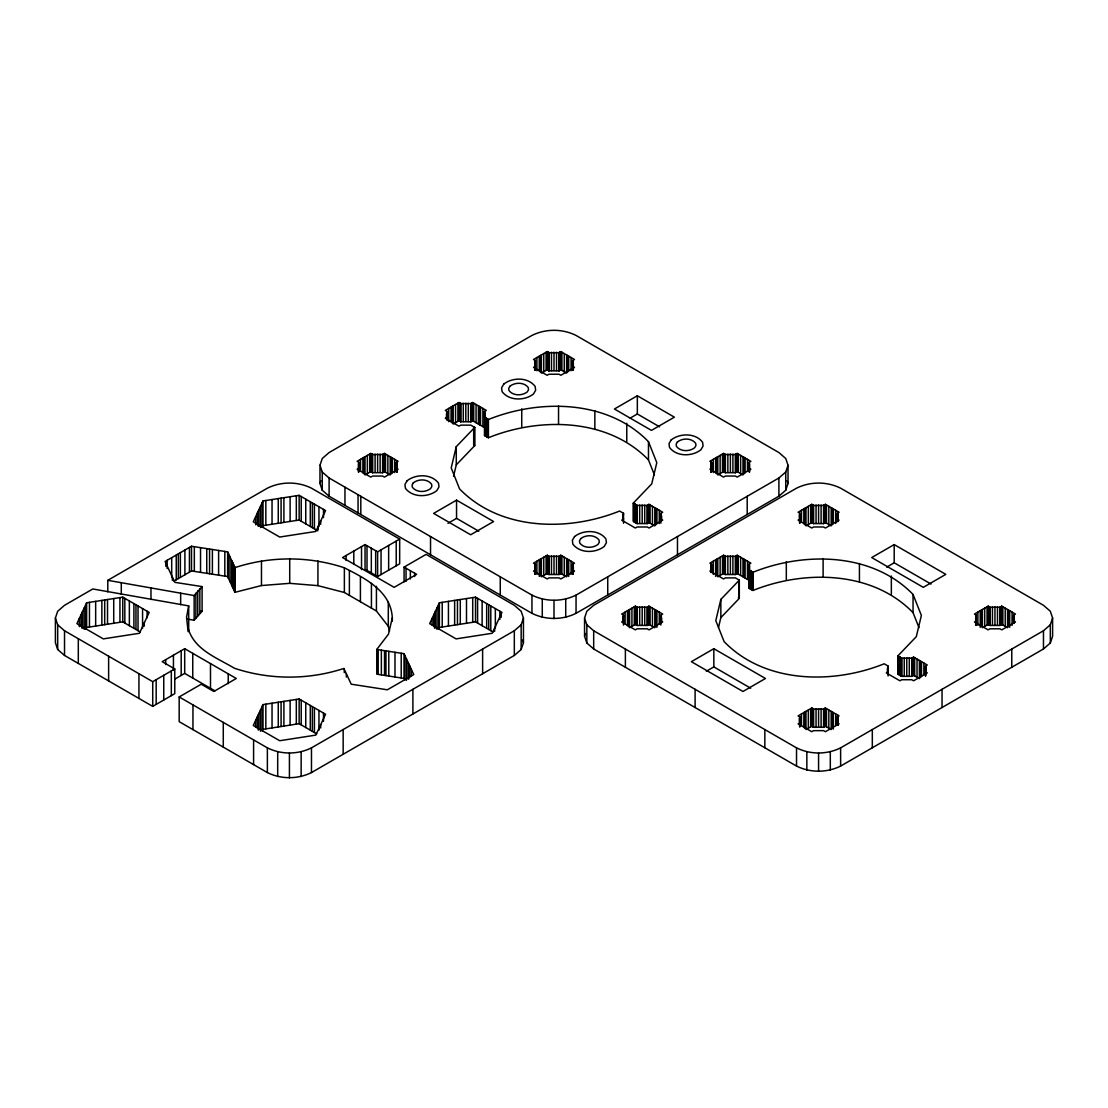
<?xml version="1.0" encoding="UTF-8"?>
<svg xmlns="http://www.w3.org/2000/svg" width="1108" height="1108" viewBox="0 0 1108 1108"><rect width="100%" height="100%" fill="white"/><g stroke="black" fill="none" stroke-linecap="round" stroke-linejoin="round"><path stroke-width="1.5" d="M358.937 462.382L358.937 468.158L357.108 469.224L370.778 477.105L372.607 476.052L382.62 476.052L384.448 477.105L398.118 469.224L396.29 468.158L396.29 462.382L398.118 461.33L384.448 453.435L382.62 454.488L372.607 454.488L370.778 453.435L357.108 461.33L358.937 462.382L358.937 471.468M446.482 417.661L447.133 411.47L445.305 410.403L458.975 402.523L460.803 403.575L470.817 403.575L472.645 402.523L486.315 410.403L484.487 411.47L484.487 435.458L488.406 437.715C539.831 417.01 607.793 417.896 648.471 459.903L654.413 474.875M484.487 411.47L484.487 417.245L488.406 419.503C539.831 398.797 607.793 399.697 648.471 441.69L656.795 462.659L651.726 483.891L633.277 503.143L633.277 521.356L637.183 523.613L647.197 523.613L649.025 522.561L654.8 525.885L654.8 507.686M534.665 370.058L535.33 360.543L533.502 359.491L547.172 351.596L549 352.663L559 352.663L560.828 351.596L574.498 359.491L572.67 360.543L572.67 369.643M534.665 573.722L535.33 564.221L533.502 563.169L547.172 555.274L549 556.327L559 556.327L560.828 555.274L574.498 563.169L572.67 564.221L572.67 574.152M572.67 360.543L572.67 366.332L574.498 367.385L560.828 375.28L559 374.213L549 374.213L547.172 375.28L533.502 367.385L535.33 366.332L534.665 363.438M572.67 564.221L572.67 569.997L574.498 571.049L560.828 578.944L559 577.891L549 577.891L547.172 578.944L533.502 571.049L535.33 569.997L534.665 567.102M622.862 519.5L623.513 513.295L619.607 511.037C568.182 531.757 500.207 530.857 459.529 488.863L451.219 467.895L456.274 446.649L474.736 427.397L470.817 425.14L460.803 425.14L458.975 426.192L445.305 418.298L447.133 417.245L446.482 414.35M622.862 621.339L623.513 615.134L621.685 614.081L635.355 606.187L637.183 607.239L647.197 607.239L649.025 606.187L662.695 614.081L660.867 615.134L660.867 625.064M633.277 503.143L637.183 505.414L647.197 505.414L649.025 504.348L662.695 512.242L660.867 513.295L660.867 519.084L662.695 520.137L649.025 528.031L647.197 526.979L637.183 526.979L635.355 528.031L621.685 520.137L623.513 519.084L622.862 516.189M660.867 615.134L660.867 620.909L662.695 621.976L649.025 629.87L647.197 628.804L637.183 628.804L635.355 629.87L621.685 621.976L623.513 620.909L622.862 618.029M711.71 462.382L711.71 468.158L709.882 469.224L723.552 477.105L725.38 476.052L735.393 476.052L737.222 477.105L750.892 469.224L749.063 468.158L749.063 462.382L750.892 461.33L737.222 453.435L735.393 454.488L725.38 454.488L723.552 453.435L709.882 461.33L711.71 462.382L711.71 471.468M918.989 627.627L913.047 612.655C872.37 570.662 804.408 569.761 752.983 590.467L749.063 588.209L749.063 564.221L750.892 563.169L737.222 555.274L735.393 556.327L725.38 556.327L723.552 555.274L709.882 563.169L711.71 564.221L711.71 569.997L709.882 571.049L723.552 578.944L725.38 577.891L735.393 577.891L739.313 580.149L739.313 598.362L720.851 617.613L718.524 627.419M799.907 513.295L799.907 519.084L798.079 520.137L811.749 528.031L813.577 526.979L823.576 526.979L825.418 528.031L839.088 520.137L837.246 519.084L837.246 513.295L839.088 512.242L825.418 504.348L823.576 505.414L813.577 505.414L811.749 504.348L798.079 512.242L799.907 513.295L799.907 523.225M799.907 716.973L799.907 722.748L798.079 723.801L811.749 731.695L813.577 730.643L823.576 730.643L825.418 731.695L839.088 723.801L837.246 722.748L837.246 716.973L839.088 715.92L825.418 708.026L823.576 709.078L813.577 709.078L811.749 708.026L798.079 715.92L799.907 716.973L799.907 726.903M887.439 672.251L888.09 666.046L884.184 663.789C832.759 684.509 764.783 683.608 724.106 641.615L715.796 620.646L720.851 599.4L739.313 580.149M749.063 564.221L749.063 569.997L752.983 572.254C804.408 551.549 872.37 552.449 913.047 594.442L921.371 615.411L916.302 636.657L897.854 655.908L901.76 658.166L911.773 658.166L913.601 657.099L927.271 664.994L925.443 666.046L925.443 671.836L927.271 672.888L913.601 680.783L911.773 679.73L901.76 679.73L899.931 680.783L886.261 672.888L888.09 671.836L887.439 668.941M975.636 624.649L976.286 615.134L974.458 614.081L988.128 606.187L989.956 607.239L999.97 607.239L1001.798 606.187L1015.468 614.081L1013.64 615.134L1013.64 623.416M1013.64 615.134L1013.64 620.909L1015.468 621.976L1001.798 629.87L999.97 628.804L989.956 628.804L988.128 629.87L974.458 621.976L976.286 620.909L975.636 618.029M404.074 581.935L404.074 567.102L426.123 554.374L514.32 605.3L521.162 611.256L523.447 618.029L523.447 642.723L521.162 649.496L514.32 655.451L311.473 772.567C297.761 779.381 281.086 779.381 267.374 772.567L179.177 721.654L179.177 696.946L201.227 684.218L213.802 691.475L236.281 678.484L184.69 648.706L162.197 661.684L174.773 668.941L174.773 693.65L152.724 706.378L64.527 655.451L57.685 649.496L55.4 642.723L55.4 618.029L57.685 611.256L64.527 605.3L92.809 588.971L188.692 605.896L186.546 617.156L188.125 631.726M389.504 631.158L388.299 626.269L376.429 611.007L344.366 592.489L317.927 585.647L289.714 583.334L261.474 585.55L234.979 592.309L234.979 567.615C270.324 556.008 309.063 556.05 344.366 567.795C365.252 578.514 390.944 591.076 392.315 617.862L388.465 634.164L376.762 649.454L376.762 674.163L404.018 678.401L404.78 680.021L404.78 655.327M453.546 476.301L456.274 464.861L456.274 446.649M319.977 465.277L322.262 458.504L329.104 452.549L531.951 335.433C545.662 328.619 562.338 328.619 576.049 335.433L778.896 452.549L785.738 458.504L788.023 465.277L788.023 483.476L785.738 490.248L778.896 496.204L576.049 613.32C562.338 620.134 545.662 620.134 531.951 613.32L329.104 496.204L322.262 490.248L319.977 483.476L319.977 465.277L322.262 472.05L322.262 490.248M319.977 483.476L320.891 480.775M521.162 649.496L521.162 624.801L523.447 618.029M584.553 618.029L586.838 611.256L593.68 605.3L796.527 488.185C810.239 481.371 826.914 481.371 840.626 488.185L1043.473 605.3L1050.315 611.256L1052.6 618.029L1052.6 636.227L1050.315 643.014L1043.473 648.969L840.626 766.071C826.914 772.885 810.239 772.885 796.527 766.071L593.68 648.969L586.838 643.014L584.553 636.227L584.553 618.029L586.838 624.801L586.838 643.014M584.553 636.227L585.467 633.527M785.738 490.248L785.738 472.05L788.023 465.277M1050.315 643.014L1050.315 624.801L1052.6 618.029M484.487 435.458L484.972 434.017M749.063 588.209L749.548 565.648M86.632 602.78L76.909 623.638L103.307 638.887L139.442 633.277L149.178 612.405L122.766 597.157L86.632 602.78L86.632 627.474L85.87 629.109L85.87 604.414M258.15 511.37L263.012 500.941L299.146 495.331L325.558 510.58L315.835 531.438L279.701 537.048L253.289 521.799L258.15 511.37L258.15 526.189M263.012 500.941L263.012 525.649L262.25 527.269L262.25 502.575M263.012 704.619L253.289 725.477L279.701 740.726L315.835 735.103L325.558 714.245L299.146 698.996L263.012 704.619L263.012 729.313L262.25 730.948L262.25 706.239M439.391 602.78L429.669 623.638L456.081 638.887L492.215 633.277L501.938 612.405L475.526 597.157L439.391 602.78L439.391 627.474L438.643 629.109L438.643 604.414M187.404 619.067L194.149 620.258L194.149 595.564L202.099 586.589L174.815 582.351L165.092 561.493L191.504 546.244L227.639 551.867L234.979 567.615M194.149 620.258L202.099 611.297L202.099 586.589M456.274 464.861L474.736 445.61L474.736 427.397M179.177 696.946L267.374 747.858C281.086 754.687 297.761 754.687 311.473 747.858L514.32 630.757L521.162 624.801M322.262 472.05L329.104 478.005L531.951 595.107C545.662 601.935 562.338 601.935 576.049 595.107L778.896 478.005L785.738 472.05M586.838 624.801L593.68 630.757L796.527 747.858C810.239 754.687 826.914 754.687 840.626 747.858L1043.473 630.757L1050.315 624.801M107.795 591.852L107.795 580.315L267.374 488.185C281.086 481.371 297.761 481.371 311.473 488.185L399.669 539.097L399.669 563.806L377.62 576.534L365.044 569.277L365.044 544.582L377.62 551.839L399.669 539.097M173.97 581.077L191.504 570.952L227.639 576.562L234.979 592.309M390.21 456.759L390.21 474.972L384.448 471.648L382.62 472.701L372.607 472.701L370.778 471.648L365.017 474.972L365.017 456.759M485.249 428.007L472.645 420.721L470.817 421.788L460.803 421.788L458.975 420.721L453.2 424.059L453.2 405.847M566.604 354.934L566.604 373.133L560.828 369.809L559 370.861L549 370.861L547.172 369.809L541.396 373.133L541.396 354.934M484.764 429.502L484.972 431.109M365.044 544.582L342.552 557.559L394.157 587.351L416.636 574.36L404.074 567.102M456.551 500.151L433.616 513.392L470.665 534.776L493.586 521.536L456.551 500.151L456.551 518.364L478.767 531.189M637.335 395.764L614.414 409.004L651.449 430.389L674.384 417.162L637.335 395.764L637.335 413.976L659.565 426.815M55.4 618.029L57.685 624.801L64.527 630.757L152.724 681.669L174.773 668.941M174.732 679.149L184.69 673.401L214.924 690.852M447.951 523.322L456.551 518.364M630.175 418.118L637.335 413.976M566.604 558.598L566.604 576.811L560.828 573.473L559 574.54L549 574.54L547.172 573.473L541.396 576.811L541.396 558.598M742.983 456.759L742.983 474.972L737.222 471.648L735.393 472.701L725.38 472.701L723.552 471.648L717.79 474.972L717.79 456.759M654.8 609.511L654.8 627.724L649.025 624.4L647.197 625.452L637.183 625.452L635.355 624.4L629.593 627.724L629.593 609.511M749.825 580.758L737.222 573.473L735.393 574.54L725.38 574.54L723.552 573.473L717.79 576.811L717.79 558.598M831.18 507.686L831.18 525.885L825.418 522.561L823.576 523.613L813.577 523.613L811.749 522.561L805.973 525.885L805.973 507.686M749.34 582.268L749.548 583.861M713.843 648.706L691.364 661.684L742.956 691.475L765.448 678.484L713.843 648.706L713.843 666.905L750.698 688.193M894.198 544.582L871.719 557.559L923.31 587.351L945.803 574.36L894.198 544.582L894.198 562.781L931.052 584.054M706.35 671.24L713.843 666.905M886.705 567.116L894.198 562.781M805.973 729.563L811.749 726.225L813.577 727.291L823.576 727.291L825.418 726.225L831.18 729.563L831.18 711.35M1007.56 609.511L1007.56 627.724L1001.798 624.4L999.97 625.452L989.956 625.452L988.128 624.4L982.367 627.724L982.367 609.511M897.854 655.908L897.854 674.107L901.76 676.365L911.773 676.365L913.601 675.312L919.377 678.636L919.377 660.437M263.012 525.649L299.146 520.026L317.816 530.815M86.632 627.474L122.766 621.865L140.3 631.989M439.391 627.474L475.526 621.865L493.074 631.989M263.012 729.313L299.146 723.704L316.68 733.828M200.659 611.076L202.099 611.297M376.762 649.454L404.018 653.692L413.755 674.564L387.343 689.799L351.208 684.19L343.868 668.443C308.509 680.049 269.784 680.007 234.467 668.263C216.988 657.778 194.537 649.994 188.125 628.43M107.795 580.315L194.149 595.564M474.736 445.61L473.684 445.001L473.684 426.802M738.26 597.752L739.313 598.362M787.109 480.775L788.023 483.476M522.533 640.022L523.447 642.723M1043.473 630.757L1043.473 648.969M1014.291 618.029L1014.291 622.987M1014.125 616.574L1014.125 623.195M1013.931 614.968L1013.931 623.25M1012.047 612.101L1012.047 625.355M1011.77 649.053L1011.77 667.265M1009.707 610.743L1009.707 627.308M1008.626 610.134L1008.626 626.685M1005.219 608.154L1005.219 626.366M1002.865 606.81L1002.865 625.009M1001.798 606.187L1001.798 624.4M1001.507 606.353L1001.507 624.566M1000.884 606.713L1000.884 624.926M1000.261 607.073L1000.261 625.286M999.97 607.239L999.97 625.452M997.477 606.962L997.477 625.161M994.956 606.865L994.956 625.078M992.449 606.962L992.449 625.161M989.956 607.239L989.956 625.452M989.666 607.073L989.666 625.286M989.042 606.713L989.042 624.926M988.419 606.353L988.419 624.566M988.128 606.187L988.128 624.4M987.062 606.81L987.062 625.009M984.707 608.154L984.707 626.366M981.3 610.134L981.3 626.685M980.22 610.743L980.22 627.308M977.879 612.101L977.879 625.355M976.286 615.134L976.286 625.064M975.996 614.968L975.996 624.898M975.802 616.574L975.802 624.843M942.049 689.314L942.049 707.513M926.108 668.941L926.108 672.251M925.942 667.487L925.942 672.459M925.734 665.894L925.734 675.825M925.443 666.046L925.443 675.991M923.864 663.027L923.864 674.606M921.51 661.67L921.51 676.559M920.443 661.047L920.443 677.597M917.022 659.08L917.022 677.279M914.668 657.723L914.668 675.935M913.601 657.099L913.601 675.312M913.324 657.266L913.324 675.478M913.047 594.442L913.047 612.655M912.687 657.64L912.687 675.838M912.064 658L912.064 676.199M911.773 658.166L911.773 676.365M909.294 657.875L909.294 676.088M906.773 657.778L906.773 675.991M904.253 657.875L904.253 676.088M901.76 658.166L901.76 676.365M901.483 658L901.483 676.199M900.846 657.64L900.846 675.838M900.222 657.266L900.222 675.478M899.931 657.099L899.931 675.312M899.613 656.919L899.613 675.118M898.893 656.504L898.893 674.717M898.173 656.088L898.173 674.301M891.344 576.021L891.344 594.234M888.09 666.046L888.09 675.991M887.605 667.487L887.605 672.459M872.315 729.563L872.315 747.775M859.434 563.487L859.434 581.7M840.626 747.858L840.626 766.071M838.174 512.769L838.174 521.051M838.174 716.447L838.174 724.715M838.008 511.633L838.008 521.563M838.008 715.297L838.008 725.228M837.745 514.735L837.745 521.356M837.745 718.4L837.745 725.034M837.537 513.129L837.537 521.411M837.537 716.807L837.537 725.075M837.246 513.295L837.246 521.577M837.246 716.973L837.246 725.241M835.667 510.276L835.667 523.516M835.667 713.94L835.667 725.532M833.313 508.918L833.313 523.807M833.313 712.582L833.313 729.133M832.246 508.295L832.246 524.846M832.246 711.973L832.246 728.524M830.308 751.82L830.308 770.032M828.826 506.328L828.826 524.527M828.826 709.993L828.826 728.205M826.485 504.971L826.485 523.17M826.485 708.635L826.485 726.848M825.418 504.348L825.418 522.561M825.418 708.026L825.418 726.225M825.128 504.514L825.128 522.727M825.128 708.192L825.128 726.391M824.504 504.874L824.504 523.087M824.504 708.552L824.504 726.765M823.867 505.248L823.867 523.447M823.867 708.912L823.867 727.125M823.576 505.414L823.576 523.613M823.576 709.078L823.576 727.291M823.119 558.681L823.119 576.894M821.097 505.123L821.097 523.336M821.097 708.801L821.097 727M818.577 505.026L818.577 523.239M818.577 708.704L818.577 726.903M818.577 753.135L818.577 771.348M816.056 505.123L816.056 523.336M816.056 708.801L816.056 727M813.577 505.414L813.577 523.613M813.577 709.078L813.577 727.291M813.286 505.248L813.286 523.447M813.286 708.912L813.286 727.125M812.663 504.874L812.663 523.087M812.663 708.552L812.663 726.765M812.025 504.514L812.025 522.727M812.025 708.192L812.025 726.391M811.749 504.348L811.749 522.561M811.749 708.026L811.749 726.225M810.668 504.971L810.668 523.17M810.668 708.635L810.668 726.848M808.328 506.328L808.328 524.527M808.328 709.993L808.328 728.205M806.846 751.82L806.846 770.032M805.973 711.35L805.973 727.901M804.907 508.295L804.907 524.846M804.907 711.973L804.907 728.524M803.84 508.918L803.84 523.807M803.84 712.582L803.84 727.485M801.486 510.276L801.486 521.854M801.486 713.94L801.486 725.532M799.616 513.129L799.616 523.073M799.616 716.807L799.616 726.737M799.408 514.735L799.408 518.045M799.408 718.4L799.408 721.71M796.527 747.858L796.527 766.071M786.32 561.604L786.32 579.816M778.896 478.005L778.896 496.204M764.839 729.563L764.839 747.775M752.983 572.254L752.983 590.467M752.651 572.074L752.651 590.273M751.93 571.659L751.93 589.871M751.21 571.243L751.21 589.456M750.892 571.049L750.892 589.262M750.601 570.883L750.601 589.096M749.977 570.523L749.977 588.736M749.548 463.823L749.548 472.091M749.34 462.216L749.34 472.146M749.34 564.055L749.34 588.376M749.063 462.382L749.063 471.468M747.471 459.349L747.471 470.942M747.471 561.188L747.471 579.401M747.194 496.301L747.194 514.514M745.116 457.992L745.116 472.894M745.116 559.831L745.116 578.044M744.05 457.382L744.05 473.933M744.05 559.221L744.05 577.42M742.983 558.598L742.983 576.811M740.643 455.402L740.643 473.615M740.643 557.241L740.643 575.454M738.981 579.969L738.981 598.168M738.288 454.045L738.288 472.257M738.288 555.884L738.288 574.096M737.222 453.435L737.222 471.648M737.222 555.274L737.222 573.473M736.931 453.601L736.931 471.814M736.931 555.44L736.931 573.639M736.308 453.961L736.308 472.174M736.308 555.801L736.308 573.999M735.67 454.322L735.67 472.534M735.67 556.161L735.67 574.373M735.393 454.488L735.393 472.701M735.393 556.327L735.393 574.54M732.9 454.211L732.9 472.41M732.9 556.036L732.9 574.249M730.38 454.114L730.38 472.327M730.38 555.953L730.38 574.152M727.859 454.211L727.859 472.41M727.859 556.036L727.859 574.249M725.38 454.488L725.38 472.701M725.38 556.327L725.38 574.54M725.089 454.322L725.089 472.534M725.089 556.161L725.089 574.373M724.466 453.961L724.466 472.174M724.466 555.801L724.466 573.999M723.843 453.601L723.843 471.814M723.843 555.44L723.843 573.639M723.552 453.435L723.552 471.648M723.552 555.274L723.552 573.473M722.485 454.045L722.485 472.257M722.485 555.884L722.485 574.096M720.851 599.4L720.851 617.613M720.131 455.402L720.131 473.615M720.131 557.241L720.131 575.454M716.71 457.382L716.71 473.933M716.71 559.221L716.71 575.772M715.643 457.992L715.643 472.894M715.643 559.831L715.643 576.382M713.303 459.349L713.303 472.59M713.303 561.188L713.303 574.429M711.71 564.221L711.71 572.49M711.419 462.216L711.419 472.146M711.419 564.055L711.419 572.324M711.225 463.823L711.225 472.091M711.225 565.648L711.225 572.268M710.948 460.706L711.059 471.897M710.948 562.545L710.948 572.476M710.796 461.856L710.796 472.008M710.796 563.695L710.796 571.963M695.104 689.314L695.104 707.513M677.473 536.563L677.473 554.762M661.518 516.189L661.518 519.5M661.518 618.029L661.518 621.339M661.365 514.735L661.365 519.707M661.365 616.574L661.365 621.533M660.867 513.295L660.867 523.225M659.274 510.276L659.274 523.516M659.274 612.101L659.274 623.693M656.933 508.918L656.933 523.807M656.933 610.743L656.933 627.308M655.867 508.295L655.867 524.846M655.867 610.134L655.867 626.685M652.446 506.328L652.446 524.527M652.446 608.154L652.446 626.366M650.091 504.971L650.091 523.17M650.091 606.81L650.091 625.009M649.025 504.348L649.025 522.561M649.025 606.187L649.025 624.4M648.748 504.514L648.748 522.727M648.748 606.353L648.748 624.566M648.471 441.69L648.471 459.903M648.111 504.874L648.111 523.087M648.111 606.713L648.111 624.926M647.487 505.248L647.487 523.447M647.487 607.073L647.487 625.286M647.197 505.414L647.197 523.613M647.197 607.239L647.197 625.452M644.717 505.123L644.717 523.336M644.717 606.962L644.717 625.161M642.197 505.026L642.197 523.239M642.197 606.865L642.197 625.078M639.676 505.123L639.676 523.336M639.676 606.962L639.676 625.161M637.183 505.414L637.183 523.613M637.183 607.239L637.183 625.452M636.906 505.248L636.906 523.447M636.906 607.073L636.906 625.286M636.269 504.874L636.269 523.087M636.269 606.713L636.269 624.926M635.646 504.514L635.646 522.727M635.646 606.353L635.646 624.566M635.355 504.348L635.355 522.561M635.355 606.187L635.355 624.4M635.036 504.168L635.036 522.367M634.316 503.752L634.316 521.965M634.288 606.81L634.288 625.009M633.596 503.337L633.596 521.549M631.934 608.154L631.934 626.366M628.527 610.134L628.527 626.685M627.46 610.743L627.46 625.646M626.768 423.27L626.768 441.483M625.383 649.053L625.383 667.265M625.106 612.101L625.106 623.693M623.513 513.295L623.513 523.225M623.513 615.134L623.513 625.064M623.028 514.735L623.028 519.707M623.028 616.574L623.028 621.533M607.738 576.811L607.738 595.024M594.844 410.736L594.844 428.948M593.68 630.757L593.68 648.969M576.049 595.107L576.049 613.32M573.335 363.438L573.335 370.058M573.335 567.102L573.335 573.722M573.168 361.984L573.168 370.266M573.168 565.648L573.168 573.93M572.961 360.377L572.961 370.321M572.961 564.055L572.961 573.986M571.091 357.524L571.091 370.764M571.091 561.188L571.091 574.429M568.736 356.167L568.736 371.055M568.736 559.831L568.736 576.382M567.67 355.543L567.67 372.094M567.67 559.221L567.67 575.772M565.731 599.068L565.731 617.281M564.249 353.577L564.249 371.776M564.249 557.241L564.249 575.454M561.908 352.219L561.908 370.418M561.908 555.884L561.908 574.096M560.828 351.596L560.828 369.809M560.828 555.274L560.828 573.473M560.551 351.762L560.551 369.975M560.551 555.44L560.551 573.639M559.914 352.122L559.914 370.335M559.914 555.801L559.914 573.999M559.291 352.496L559.291 370.695M559.291 556.161L559.291 574.373M559 352.663L559 370.861M559 556.327L559 574.54M558.543 405.93L558.543 424.142M556.521 352.372L556.521 370.584M556.521 556.036L556.521 574.249M554 352.275L554 370.488M554 555.953L554 574.152M554 600.384L554 618.596M551.479 352.372L551.479 370.584M551.479 556.036L551.479 574.249M549 352.663L549 370.861M549 556.327L549 574.54M548.709 352.496L548.709 370.695M548.709 556.161L548.709 574.373M548.086 352.122L548.086 370.335M548.086 555.801L548.086 573.999M547.449 351.762L547.449 369.975M547.449 555.44L547.449 573.639M547.172 351.596L547.172 369.809M547.172 555.274L547.172 573.473M546.092 352.219L546.092 370.418M546.092 555.884L546.092 574.096M543.751 353.577L543.751 371.776M543.751 557.241L543.751 575.454M542.269 599.068L542.269 617.281M540.33 355.543L540.33 372.094M540.33 559.221L540.33 575.772M539.264 356.167L539.264 371.055M539.264 559.831L539.264 576.382M536.909 357.524L536.909 370.764M536.909 561.188L536.909 574.429M535.33 360.543L535.33 369.643M535.33 564.221L535.33 574.152M535.039 360.377L535.039 370.321M535.039 564.055L535.039 573.986M534.832 361.984L534.832 370.266M534.832 565.648L534.832 573.93M531.951 595.107L531.951 613.32M521.743 408.852L521.743 427.065M514.32 630.757L514.32 655.451M501.176 614.04L501.176 617.336M500.262 576.811L500.262 595.024M499.874 611.214L499.874 619.455M495.345 608.597L495.345 628.361M494.653 628.056L494.653 631.352M490.802 605.979L490.802 630.674M488.739 604.788L488.739 629.482M488.406 419.503L488.406 437.715M488.074 419.323L488.074 437.521M487.354 418.907L487.354 437.106M486.634 418.492L486.634 436.704M486.675 603.597L486.675 628.291M486.315 418.298L486.315 436.51M486.024 418.131L486.024 436.344M485.401 417.771L485.401 435.984M485.138 414.35L485.138 417.661M484.972 412.896L484.972 417.868M484.764 417.411L484.764 435.624M482.894 408.436L482.894 426.649M482.617 649.053L482.617 673.761M482.132 600.979L482.132 625.674M480.54 407.079L480.54 425.292M479.473 406.47L479.473 424.669M478.407 405.847L478.407 424.059M477.59 598.348L477.59 623.056M476.066 404.489L476.066 422.702M475.526 597.157L475.526 621.865M474.404 427.217L474.404 445.416M473.712 403.132L473.712 421.345M472.714 597.6L472.714 622.308M472.645 402.523L472.645 420.721M472.354 402.689L472.354 420.888M471.731 403.049L471.731 421.248M471.094 403.409L471.094 421.622M470.817 403.575L470.817 421.788M468.324 403.284L468.324 421.497M466.496 598.569L466.496 623.264M465.803 403.201L465.803 421.4M463.283 403.284L463.283 421.497M460.803 403.575L460.803 421.788M460.512 403.409L460.512 421.622M460.291 599.539L460.291 624.233M459.889 403.049L459.889 421.248M459.252 402.689L459.252 420.888M458.975 402.523L458.975 420.721M457.909 403.132L457.909 421.345M457.466 599.968L457.466 624.677M455.554 404.489L455.554 422.702M454.64 600.411L454.64 625.106M452.133 406.47L452.133 423.021M451.067 407.079L451.067 421.982M448.726 408.436L448.726 421.677M448.435 601.381L448.435 626.075M447.133 411.47L447.133 420.555M446.635 412.896L446.635 417.868M442.217 602.337L442.217 627.045M436.968 607.987L436.968 629.399M435.292 611.574L435.292 628.042M434.53 613.209L434.53 628.028M433.782 614.843L433.782 626.366M432.106 618.43L432.106 625.009M430.527 536.563L430.527 554.762M414.683 573.224L414.683 576.52M412.896 689.314L412.896 714.009M411.317 669.343L411.317 675.935M410.362 570.731L410.362 578.972M409.641 665.756L409.641 677.279M408.88 664.121L408.88 678.955M408.132 662.501L408.132 678.969M406.456 658.914L406.456 680.326M406.04 568.238L406.04 581.409M404.018 653.692L404.018 678.401M401.207 653.263L401.207 677.957M397.204 461.856L397.204 472.008M397.052 460.706L397.052 470.637M396.775 463.823L396.775 472.091M396.581 462.216L396.581 472.146M396.29 462.382L396.29 471.468M396.221 541.092L396.221 565.8M394.988 652.293L394.988 676.988M394.697 459.349L394.697 472.59M392.357 457.992L392.357 472.894M392.315 617.862L392.315 621.159M391.29 457.382L391.29 473.933M388.783 651.324L388.783 676.032M388.645 545.468L388.645 570.163M388.299 601.561L388.299 626.269M387.869 455.402L387.869 473.615M385.958 650.895L385.958 675.589M385.515 454.045L385.515 472.257M384.518 650.659L384.518 675.368M384.448 453.435L384.448 471.648M384.157 453.601L384.157 471.814M383.534 453.961L383.534 472.174M382.911 454.322L382.911 472.534M382.62 454.488L382.62 472.701M381.36 650.174L381.36 674.869M381.055 549.845L381.055 574.54M380.141 454.211L380.141 472.41M378.188 649.676L378.188 674.384M377.62 454.114L377.62 472.327M377.62 551.839L377.62 576.534M376.429 586.298L376.429 611.007M375.654 550.704L375.654 575.398M375.1 454.211L375.1 472.41M372.607 454.488L372.607 472.701M372.33 454.322L372.33 472.534M371.692 453.961L371.692 472.174M371.332 548.211L371.332 572.905M371.429 583.404L371.429 608.112M371.069 453.601L371.069 471.814M370.778 453.435L370.778 471.648M369.712 454.045L369.712 472.257M367.357 455.402L367.357 473.615M367.011 545.704L367.011 570.412M363.95 457.382L363.95 473.933M362.884 457.992L362.884 472.894M361.527 546.604L361.527 569.664M360.806 496.301L360.806 514.514M360.529 459.349L360.529 470.942M360.405 577.046L360.405 601.741M358.66 462.216L358.66 472.146M358.452 463.823L358.452 472.091M358.05 494.708L358.05 512.921M353.798 551.064L353.798 564.249M349.38 570.675L349.38 595.384M346.347 673.761L346.347 677.057M346.07 555.537L346.07 560.468M344.962 487.146L344.962 505.359M344.366 567.795L344.366 592.489M344.256 669.274L344.256 672.57M343.161 729.563L343.161 754.271M329.104 478.005L329.104 496.204M323.494 509.389L323.494 517.616M323.494 713.053L323.494 721.294M320.697 521.009L320.697 524.306M320.697 724.674L320.697 727.97M318.952 506.758L318.952 526.522M318.952 710.436L318.952 730.2M318.259 526.217L318.259 529.513M317.927 560.939L317.927 585.647M314.409 504.14L314.409 528.848M314.409 707.818L314.409 732.513M312.359 502.949L312.359 527.657M312.359 706.627L312.359 731.322M311.473 747.858L311.473 772.567M310.295 501.758L310.295 526.466M310.295 705.436L310.295 730.13M305.753 499.14L305.753 523.849M305.753 702.804L305.753 727.513M301.21 496.522L301.21 521.217M301.21 700.187L301.21 724.895M301.154 751.82L301.154 776.514M299.146 495.331L299.146 520.026M299.146 698.996L299.146 723.704M296.321 495.761L296.321 520.469M296.321 699.439L296.321 724.133M290.116 496.73L290.116 521.439M290.116 700.408L290.116 725.103M289.714 558.626L289.714 583.334M289.423 753.135L289.423 777.844M283.897 497.7L283.897 522.394M283.897 701.364L283.897 726.072M281.086 498.143L281.086 522.837M281.086 701.807L281.086 726.502M278.26 498.572L278.26 523.281M278.26 702.25L278.26 726.945M277.692 751.82L277.692 776.514M272.042 499.542L272.042 524.236M272.042 703.206L272.042 727.914M267.374 747.858L267.374 772.567M265.837 500.511L265.837 525.206M265.837 704.176L265.837 728.87M261.474 560.856L261.474 585.55M260.588 506.162L260.588 527.56M260.588 709.826L260.588 731.238M258.912 509.749L258.912 526.217M258.912 713.413L258.912 729.881M258.15 715.048L258.15 729.867M257.388 513.004L257.388 524.527M257.388 716.668L257.388 728.205M255.713 516.591L255.713 524.818M255.713 720.255L255.713 726.848M253.594 739.909L253.594 764.617M234.591 566.784L234.591 591.478M233.746 564.955L233.746 589.65M232.888 563.127L232.888 587.822M232.5 562.296L232.5 586.991M231.738 560.662L231.738 585.37M230.076 557.075L230.076 581.783M228.4 553.488L228.4 578.196M228.22 673.83L228.22 683.719M227.639 551.867L227.639 576.562M224.813 551.424L224.813 576.118M223.276 722.402L223.276 747.111M218.608 550.454L218.608 575.163M212.39 549.499L212.39 574.193M210.492 663.595L210.492 688.303M209.564 549.056L209.564 573.75M206.753 548.612L206.753 573.321M200.534 547.643L200.534 572.351M199.842 588.777L199.842 613.472M197.764 591.007L197.764 615.702M195.881 593.265L195.881 617.959M194.329 546.687L194.329 571.382M192.958 704.91L192.958 729.604M192.75 653.36L192.75 678.054M191.504 546.244L191.504 570.952M189.44 547.435L189.44 572.144M188.692 605.896L188.692 630.591M184.898 550.053L184.898 574.761M184.69 648.706L184.69 673.401M181.186 650.728L181.186 675.437M180.659 593.182L180.659 604.705M180.369 552.684L180.369 577.379M178.305 553.875L178.305 578.57M176.241 555.066L176.241 579.761M173.444 655.202L173.444 670.021M172.391 577.143L172.391 580.44M171.698 557.684L171.698 577.448M171.325 670.936L171.325 695.63M167.156 560.302L167.156 568.543M165.854 563.127L165.854 566.41M165.715 659.662L165.715 664.592M163.749 675.312L163.749 700.007M156.173 679.689L156.173 704.383M152.724 681.669L152.724 706.378M150.979 587.946L150.979 599.47M147.115 611.214L147.115 617.807M144.303 622.834L144.303 626.131M142.572 608.597L142.572 628.361M138.943 673.719L138.943 698.414M138.029 605.979L138.029 630.674M135.965 604.788L135.965 629.482M133.902 603.597L133.902 628.291M129.359 600.979L129.359 625.674M124.83 598.348L124.83 623.056M122.766 597.157L122.766 621.865M121.284 582.697L121.284 594.234M119.941 597.6L119.941 622.308M113.722 598.569L113.722 623.264M108.626 656.213L108.626 680.921M107.518 599.539L107.518 624.233M104.692 599.968L104.692 624.677M101.867 600.411L101.867 625.106M95.662 601.381L95.662 626.075M89.457 602.337L89.457 627.045M84.194 607.987L84.194 629.399M82.518 611.574L82.518 628.042M81.77 613.209L81.77 628.028M81.009 614.843L81.009 626.366M79.333 618.43L79.333 626.657M78.308 638.707L78.308 663.415M64.527 630.757L64.527 655.451M57.685 624.801L57.685 649.496M407.107 480.747L404.946 484.473L405.403 488.268C412.453 497.714 427.993 497.561 436.815 490.65L438.976 486.924L438.519 483.143C431.469 473.684 415.929 473.85 407.107 480.747M413.326 482.825L412.065 484.985L412.328 487.188C416.428 492.7 425.472 492.603 430.596 488.586L431.871 486.412L431.594 484.21C427.494 478.711 418.45 478.808 413.326 482.825M503.78 384.088L501.605 387.814L502.062 391.609C509.112 401.054 524.652 400.902 533.474 393.991L535.635 390.265L535.178 386.484C528.128 377.025 512.589 377.191 503.78 384.088M509.985 386.166L508.724 388.326L508.988 390.528C513.087 396.027 522.131 395.944 527.256 391.927L528.53 389.753L528.253 387.551C524.153 382.052 515.109 382.149 509.985 386.166M574.54 536.563L572.365 540.288L572.822 544.07C579.872 553.529 595.411 553.363 604.234 546.452L606.408 542.726L605.938 538.945C598.902 529.486 583.348 529.652 574.54 536.563M580.744 538.626L579.484 540.801L579.747 543.003C583.847 548.502 592.891 548.405 598.029 544.388L599.289 542.214L599.013 540.011C594.913 534.513 585.883 534.61 580.744 538.626M671.199 439.904L669.024 443.629L669.481 447.41C676.531 456.87 692.071 456.704 700.893 449.793L703.068 446.067L702.611 442.286C695.561 432.826 680.021 432.993 671.199 439.904M677.404 441.967L676.143 444.142L676.406 446.344C680.506 451.842 689.55 451.745 694.688 447.729L695.949 445.554L695.686 443.352C691.572 437.854 682.542 437.951 677.404 441.967"/></g></svg>
